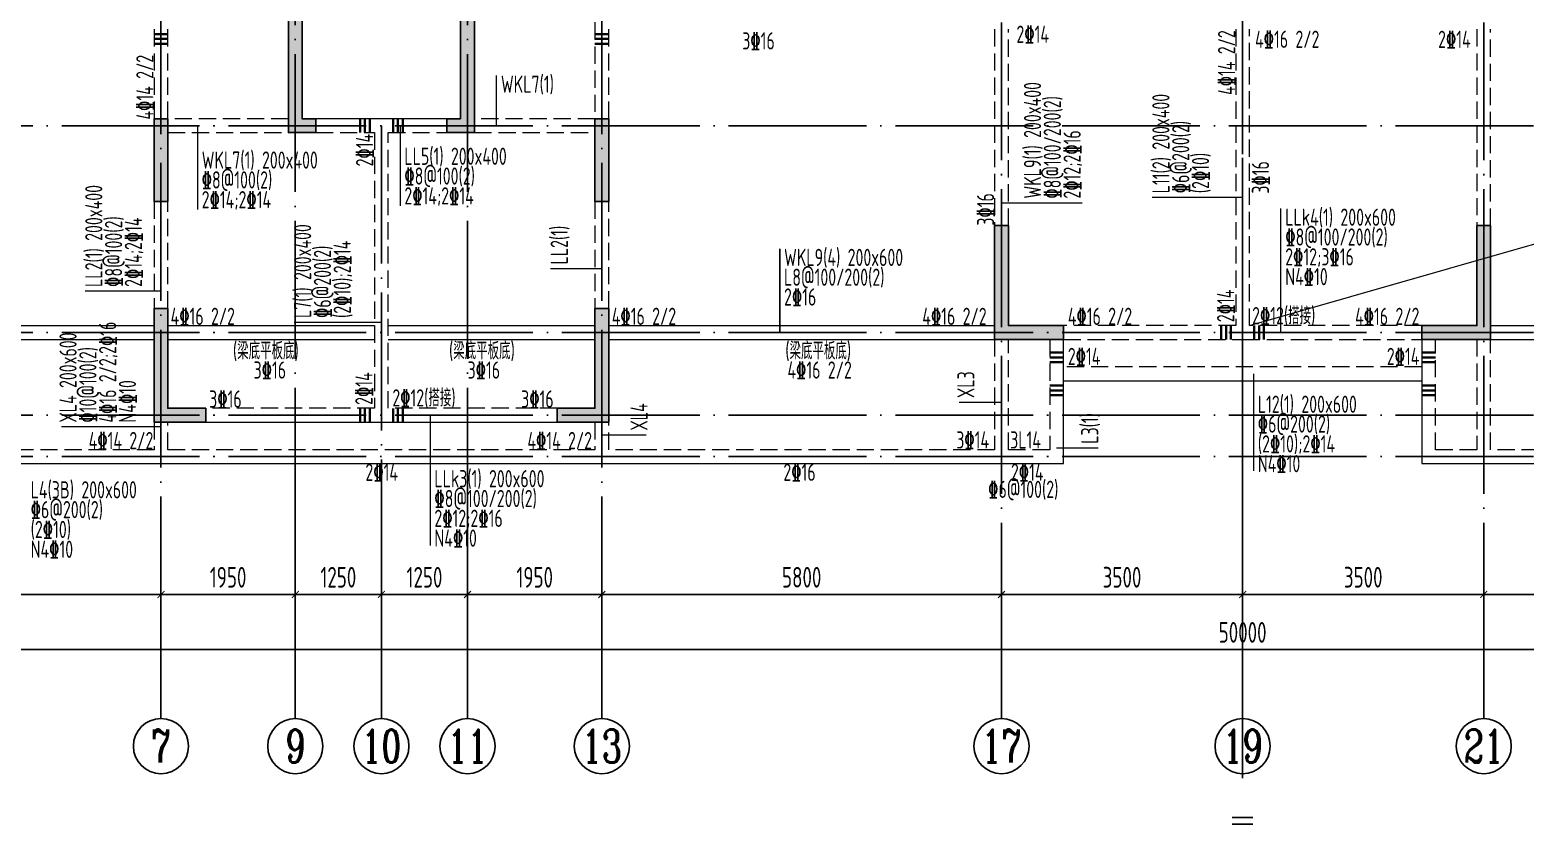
# Model space of a CAD drawing. Extents: x -461650 to 361314, y 245336 to 769729.
# Drawn here: x 111871 to 133574, y 356741 to 368466 of the extents above; entities that cross this region are included whole.
import ezdxf
from ezdxf.enums import TextEntityAlignment as Align

# ---------------------------------------------------------------- set-up
doc = ezdxf.new("R2010")
doc.units = 0
doc.header["$LTSCALE"] = 1000
for name, pattern in [('CENTER', [8, 5, -1, 1, -1]), ('DASH', [0.35, 0.25, -0.1]), ('DOTE', [2.42, 2, -0.2, 0.02, -0.2])]:
    doc.linetypes.add(name, pattern=pattern)
doc.layers.get('0').update_dxf_attribs({"linetype": 'CONTINUOUS'})
doc.layers.get('DEFPOINTS').update_dxf_attribs({"linetype": 'CONTINUOUS'})
for name, color, linetype in [('A-AXIS', 1, 'CONTINUOUS'), ('A-DOTE', 10, 'DOTE'), ('AXIS_NUM', 7, 'CONTINUOUS'), ('S-L主梁线', 4, 'DASH'), ('S-L梁编号', 6, 'CONTINUOUS'), ('S-L梁配筋', 7, 'CONTINUOUS'), ('S-Q墙填充', 252, 'CONTINUOUS'), ('S-Q墙实线', 6, 'CONTINUOUS'), ('S-Y一般标注', 3, 'CONTINUOUS'), ('THIN', 7, 'CONTINUOUS')]:
    doc.layers.add(name, color=color, linetype=linetype)
doc.layers.add('梁附加箍筋', color=1, linetype='CONTINUOUS', lineweight=35)
doc.styles.add('TSSD_Axis', font='complex.shx', dxfattribs={"width": 0.7, "bigfont": 'hztxt.shx'})
doc.styles.add('TSSD_DIMENSION', font='Tssdeng.shx', dxfattribs={"width": 0.7, "bigfont": 'tssdchn.shx'})
doc.styles.add('TSSD_REIN', font='tssdeng.shx', dxfattribs={"width": 0.7, "height": 300, "bigfont": 'tssdchn.shx'})
doc.dimstyles.new('TSSD_100_100', dxfattribs={"dimtxt": 300, "dimasz": 100, "dimexe": 100, "dimexo": 250, "dimgap": 100, "dimtad": 1, "dimdec": 0, "dimzin": 0, "dimdsep": 46, "dimtxsty": 'TSSD_DIMENSION', "dimblk": 'ARCHTICK', "dimcen": 0, "dimdle": 100, "dimclrt": 7, "dimadec": 0, "dimazin": 0, "dimtfac": 1, "dimtdec": 0, "dimtix": 1, "dimtmove": 2, "dimatfit": 3, "dimldrblk": 'ARCHTICK', "dimfxl": 0, "dimtolj": 1, "dimtzin": 0, "dimarcsym": 0})

# ---------------------------------------------------------------- blocks, each defined once
blk = doc.blocks.new('_ArchTick')
at = {"color": 0, "linetype": 'ByBlock', "const_width": 0.15}
blk.add_lwpolyline([(-0.5, -0.5), (0.5, 0.5)], dxfattribs=at)
blk = doc.blocks.new('*D326')
at = {"layer": 'DEFPOINTS', "color": 0}
for p in [(8100, 3600), (13900, 3600), (13900, 2600)]:
    blk.add_point(p, dxfattribs=at)
at = {"layer": 'S-Y一般标注', "color": 0, "lineweight": -2}
for p, q in [((8100, 3350), (8100, 2500)), ((13900, 3350), (13900, 2500)), ((8000, 2600), (14000, 2600))]:
    blk.add_line(p, q, dxfattribs=at)
at = {"layer": 'S-Y一般标注', "color": 0, "lineweight": -2, "xscale": 100, "yscale": 100, "zscale": 100, "rotation": 180}
blk.add_blockref('_ArchTick', (8100, 2600), dxfattribs=at)
at = {"layer": 'S-Y一般标注', "color": 0, "lineweight": -2, "xscale": 100, "yscale": 100, "zscale": 100}
blk.add_blockref('_ArchTick', (13900, 2600), dxfattribs=at)
at = {"layer": 'S-Y一般标注', "color": 7, "insert": (11000, 2850), "char_height": 300, "attachment_point": 5, "style": 'TSSD_DIMENSION'}
blk.add_mtext('\\A1;5800', dxfattribs=at)
blk = doc.blocks.new('ts_axno')
at = {"color": 0, "linetype": 'ByBlock', "lineweight": -2}
blk.add_circle((0, 0), 0.5, dxfattribs=at)
at = {"color": 0, "linetype": 'ByBlock', "lineweight": -2, "style": 'TSSD_Axis', "width": 0.7}
blk.add_attdef('A', text='', height=0.6, dxfattribs=at).set_placement((0, 0), align=Align.MIDDLE_CENTER)
blk = doc.blocks.new('*D327')
at = {"layer": 'DEFPOINTS', "color": 0}
for p in [(17100, 3600), (18350, 3600), (18350, 2600)]:
    blk.add_point(p, dxfattribs=at)
at = {"layer": 'S-Y一般标注', "color": 0, "lineweight": -2}
for p, q in [((17100, 3350), (17100, 2500)), ((18350, 3350), (18350, 2500)), ((17000, 2600), (18450, 2600))]:
    blk.add_line(p, q, dxfattribs=at)
at = {"layer": 'S-Y一般标注', "color": 0, "lineweight": -2, "xscale": 100, "yscale": 100, "zscale": 100, "rotation": 180}
blk.add_blockref('_ArchTick', (17100, 2600), dxfattribs=at)
at = {"layer": 'S-Y一般标注', "color": 0, "lineweight": -2, "xscale": 100, "yscale": 100, "zscale": 100}
blk.add_blockref('_ArchTick', (18350, 2600), dxfattribs=at)
at = {"layer": 'S-Y一般标注', "color": 7, "insert": (17725, 2850), "char_height": 300, "attachment_point": 5, "style": 'TSSD_DIMENSION'}
blk.add_mtext('\\A1;1250', dxfattribs=at)
blk = doc.blocks.new('*D328')
at = {"layer": 'DEFPOINTS', "color": 0}
for p in [(20300, 3600), (26100, 3600), (26100, 2600)]:
    blk.add_point(p, dxfattribs=at)
at = {"layer": 'S-Y一般标注', "color": 0, "lineweight": -2}
for p, q in [((20300, 3350), (20300, 2500)), ((26100, 3350), (26100, 2500)), ((20200, 2600), (26200, 2600))]:
    blk.add_line(p, q, dxfattribs=at)
at = {"layer": 'S-Y一般标注', "color": 0, "lineweight": -2, "xscale": 100, "yscale": 100, "zscale": 100, "rotation": 180}
blk.add_blockref('_ArchTick', (20300, 2600), dxfattribs=at)
at = {"layer": 'S-Y一般标注', "color": 0, "lineweight": -2, "xscale": 100, "yscale": 100, "zscale": 100}
blk.add_blockref('_ArchTick', (26100, 2600), dxfattribs=at)
at = {"layer": 'S-Y一般标注', "color": 7, "insert": (23200, 2850), "char_height": 300, "attachment_point": 5, "style": 'TSSD_DIMENSION'}
blk.add_mtext('\\A1;5800', dxfattribs=at)
blk = doc.blocks.new('*D329')
at = {"layer": 'DEFPOINTS', "color": 0}
for p in [(26100, 3600), (29600, 3600), (29600, 2600)]:
    blk.add_point(p, dxfattribs=at)
at = {"layer": 'S-Y一般标注', "color": 0, "lineweight": -2}
for p, q in [((26100, 3350), (26100, 2500)), ((29600, 3350), (29600, 2500)), ((26000, 2600), (29700, 2600))]:
    blk.add_line(p, q, dxfattribs=at)
at = {"layer": 'S-Y一般标注', "color": 0, "lineweight": -2, "xscale": 100, "yscale": 100, "zscale": 100, "rotation": 180}
blk.add_blockref('_ArchTick', (26100, 2600), dxfattribs=at)
at = {"layer": 'S-Y一般标注', "color": 0, "lineweight": -2, "xscale": 100, "yscale": 100, "zscale": 100}
blk.add_blockref('_ArchTick', (29600, 2600), dxfattribs=at)
at = {"layer": 'S-Y一般标注', "color": 7, "insert": (27850, 2850), "char_height": 300, "attachment_point": 5, "style": 'TSSD_DIMENSION'}
blk.add_mtext('\\A1;3500', dxfattribs=at)
blk = doc.blocks.new('*D330')
at = {"layer": 'DEFPOINTS', "color": 0}
for p in [(33100, 3600), (38900, 3600), (38900, 2600)]:
    blk.add_point(p, dxfattribs=at)
at = {"layer": 'S-Y一般标注', "color": 0, "lineweight": -2}
for p, q in [((33100, 3350), (33100, 2500)), ((38900, 3350), (38900, 2500)), ((33000, 2600), (39000, 2600))]:
    blk.add_line(p, q, dxfattribs=at)
at = {"layer": 'S-Y一般标注', "color": 0, "lineweight": -2, "xscale": 100, "yscale": 100, "zscale": 100, "rotation": 180}
blk.add_blockref('_ArchTick', (33100, 2600), dxfattribs=at)
at = {"layer": 'S-Y一般标注', "color": 0, "lineweight": -2, "xscale": 100, "yscale": 100, "zscale": 100}
blk.add_blockref('_ArchTick', (38900, 2600), dxfattribs=at)
at = {"layer": 'S-Y一般标注', "color": 7, "insert": (36000, 2850), "char_height": 300, "attachment_point": 5, "style": 'TSSD_DIMENSION'}
blk.add_mtext('\\A1;5800', dxfattribs=at)
blk = doc.blocks.new('*D334')
at = {"layer": 'DEFPOINTS', "color": 0}
for p in [(4600, 3600), (54600, 3600), (54600, 1800)]:
    blk.add_point(p, dxfattribs=at)
at = {"layer": 'S-Y一般标注', "color": 0, "lineweight": -2}
for p, q in [((4600, 3350), (4600, 1700)), ((54600, 3350), (54600, 1700)), ((4500, 1800), (54700, 1800))]:
    blk.add_line(p, q, dxfattribs=at)
at = {"layer": 'S-Y一般标注', "color": 0, "lineweight": -2, "xscale": 100, "yscale": 100, "zscale": 100, "rotation": 180}
blk.add_blockref('_ArchTick', (4600, 1800), dxfattribs=at)
at = {"layer": 'S-Y一般标注', "color": 0, "lineweight": -2, "xscale": 100, "yscale": 100, "zscale": 100}
blk.add_blockref('_ArchTick', (54600, 1800), dxfattribs=at)
at = {"layer": 'S-Y一般标注', "color": 7, "insert": (29600, 2050), "char_height": 300, "attachment_point": 5, "style": 'TSSD_DIMENSION'}
blk.add_mtext('\\A1;50000', dxfattribs=at)
blk = doc.blocks.new('*D335')
at = {"layer": 'DEFPOINTS', "color": 0}
for p in [(15850, 3600), (17100, 3600), (17100, 2600)]:
    blk.add_point(p, dxfattribs=at)
at = {"layer": 'S-Y一般标注', "color": 0, "lineweight": -2}
for p, q in [((15850, 3350), (15850, 2500)), ((17100, 3350), (17100, 2500)), ((15750, 2600), (17200, 2600))]:
    blk.add_line(p, q, dxfattribs=at)
at = {"layer": 'S-Y一般标注', "color": 0, "lineweight": -2, "xscale": 100, "yscale": 100, "zscale": 100, "rotation": 180}
blk.add_blockref('_ArchTick', (15850, 2600), dxfattribs=at)
at = {"layer": 'S-Y一般标注', "color": 0, "lineweight": -2, "xscale": 100, "yscale": 100, "zscale": 100}
blk.add_blockref('_ArchTick', (17100, 2600), dxfattribs=at)
at = {"layer": 'S-Y一般标注', "color": 7, "insert": (16475, 2850), "char_height": 300, "attachment_point": 5, "style": 'TSSD_DIMENSION'}
blk.add_mtext('\\A1;1250', dxfattribs=at)
blk = doc.blocks.new('*D337')
at = {"layer": 'DEFPOINTS', "color": 0}
for p in [(29600, 3600), (33100, 3600), (33100, 2600)]:
    blk.add_point(p, dxfattribs=at)
at = {"layer": 'S-Y一般标注', "color": 0, "lineweight": -2}
for p, q in [((29600, 3350), (29600, 2500)), ((33100, 3350), (33100, 2500)), ((29500, 2600), (33200, 2600))]:
    blk.add_line(p, q, dxfattribs=at)
at = {"layer": 'S-Y一般标注', "color": 0, "lineweight": -2, "xscale": 100, "yscale": 100, "zscale": 100, "rotation": 180}
blk.add_blockref('_ArchTick', (29600, 2600), dxfattribs=at)
at = {"layer": 'S-Y一般标注', "color": 0, "lineweight": -2, "xscale": 100, "yscale": 100, "zscale": 100}
blk.add_blockref('_ArchTick', (33100, 2600), dxfattribs=at)
at = {"layer": 'S-Y一般标注', "color": 7, "insert": (31350, 2850), "char_height": 300, "attachment_point": 5, "style": 'TSSD_DIMENSION'}
blk.add_mtext('\\A1;3500', dxfattribs=at)
blk = doc.blocks.new('*D353')
at = {"layer": 'DEFPOINTS', "color": 0}
for p in [(13900, 3600), (15850, 3600), (15850, 2600)]:
    blk.add_point(p, dxfattribs=at)
at = {"layer": 'S-Y一般标注', "color": 0, "lineweight": -2}
for p, q in [((13900, 3350), (13900, 2500)), ((15850, 3350), (15850, 2500)), ((13800, 2600), (15950, 2600))]:
    blk.add_line(p, q, dxfattribs=at)
at = {"layer": 'S-Y一般标注', "color": 0, "lineweight": -2, "xscale": 100, "yscale": 100, "zscale": 100, "rotation": 180}
blk.add_blockref('_ArchTick', (13900, 2600), dxfattribs=at)
at = {"layer": 'S-Y一般标注', "color": 0, "lineweight": -2, "xscale": 100, "yscale": 100, "zscale": 100}
blk.add_blockref('_ArchTick', (15850, 2600), dxfattribs=at)
at = {"layer": 'S-Y一般标注', "color": 7, "insert": (14875, 2850), "char_height": 300, "attachment_point": 5, "style": 'TSSD_DIMENSION'}
blk.add_mtext('\\A1;1950', dxfattribs=at)
blk = doc.blocks.new('*D354')
at = {"layer": 'DEFPOINTS', "color": 0}
for p in [(18350, 3600), (20300, 3600), (20300, 2600)]:
    blk.add_point(p, dxfattribs=at)
at = {"layer": 'S-Y一般标注', "color": 0, "lineweight": -2}
for p, q in [((18350, 3350), (18350, 2500)), ((20300, 3350), (20300, 2500)), ((18250, 2600), (20400, 2600))]:
    blk.add_line(p, q, dxfattribs=at)
at = {"layer": 'S-Y一般标注', "color": 0, "lineweight": -2, "xscale": 100, "yscale": 100, "zscale": 100, "rotation": 180}
blk.add_blockref('_ArchTick', (18350, 2600), dxfattribs=at)
at = {"layer": 'S-Y一般标注', "color": 0, "lineweight": -2, "xscale": 100, "yscale": 100, "zscale": 100}
blk.add_blockref('_ArchTick', (20300, 2600), dxfattribs=at)
at = {"layer": 'S-Y一般标注', "color": 7, "insert": (19325, 2850), "char_height": 300, "attachment_point": 5, "style": 'TSSD_DIMENSION'}
blk.add_mtext('\\A1;1950', dxfattribs=at)
blk = doc.blocks.new('20210808.03393248')
at = {"layer": 'S-Q墙填充'}
h = blk.add_hatch(color=252, dxfattribs=at)
h.dxf.hatch_style = 1
h.paths.add_polyline_path([(85410, -97620), (84760, -97620), (84760, -97820), (85210, -97820), (85210, -99920), (85610, -99920), (85610, -99720), (85410, -99720)])
h = blk.add_hatch(color=252, dxfattribs=at)
h.dxf.hatch_style = 1
h.paths.add_polyline_path([(87710, -99720), (87510, -99720), (87510, -99920), (87910, -99920), (87910, -97820), (88360, -97820), (88360, -97620), (87710, -97620)])
h = blk.add_hatch(color=252, dxfattribs=at)
h.dxf.hatch_style = 1
h.paths.add_polyline_path([(83460, -100920), (83460, -99720), (83260, -99720), (83260, -100920)])
h = blk.add_hatch(color=252, dxfattribs=at)
h.dxf.hatch_style = 1
h.paths.add_polyline_path([(89860, -100920), (89860, -99720), (89660, -99720), (89660, -100920)])
h = blk.add_hatch(color=252, dxfattribs=at)
h.dxf.hatch_style = 1
h.paths.add_polyline_path([(95460, -102920), (96360, -102920), (96460, -102920), (96460, -102720), (96360, -102720), (95660, -102720), (95660, -101270), (95460, -101270)])
h = blk.add_hatch(color=252, dxfattribs=at)
h.dxf.hatch_style = 1
h.paths.add_polyline_path([(101760, -102720), (101660, -102720), (101660, -102920), (101760, -102920), (102660, -102920), (102660, -101270), (102460, -101270), (102460, -102720)])
h = blk.add_hatch(color=252, dxfattribs=at)
h.dxf.hatch_style = 1
h.paths.add_polyline_path([(83260, -104120), (84010, -104120), (84010, -103920), (83460, -103920), (83460, -102470), (83260, -102470)])
h = blk.add_hatch(color=252, dxfattribs=at)
h.dxf.hatch_style = 1
h.paths.add_polyline_path([(89860, -104120), (89110, -104120), (89110, -103920), (89660, -103920), (89660, -102820), (89660, -102470), (89860, -102470), (89860, -102820)])
at = {"layer": 'S-L主梁线', "linetype": 'DASH', "lineweight": 18}
for p, q in [((83260, -98420), (83260, -99720)), ((83460, -99720), (83460, -98320)), ((89660, -98320), (89660, -99720)), ((89860, -99720), (89860, -98420)), ((95460, -98420), (95460, -101270)), ((95660, -101270), (95660, -98420)), ((98960, -98420), (98960, -102720)), ((99160, -102720), (99160, -98420)), ((102460, -98420), (102460, -101270)), ((102660, -101270), (102660, -98420)), ((85210, -99720), (83460, -99720)), ((89660, -99720), (87910, -99720)), ((83460, -99920), (85210, -99920)), ((85610, -99920), (86460, -99920)), ((86460, -99920), (86460, -103920)), ((86660, -103920), (86660, -99920)), ((86660, -99920), (87510, -99920)), ((87910, -99920), (89660, -99920)), ((83260, -100920), (83260, -102470)), ((83460, -102470), (83460, -100920)), ((89660, -100920), (89660, -102470)), ((89860, -102470), (89860, -100920)), ((98960, -102720), (96460, -102720)), ((101660, -102720), (99160, -102720)), ((95460, -102920), (95460, -104520)), ((95660, -104520), (95660, -102920)), ((96260, -102920), (96260, -104520)), ((96460, -102920), (99060, -102920)), ((99060, -102920), (101660, -102920)), ((101860, -104520), (101860, -102920)), ((102460, -102920), (102460, -104520)), ((102660, -104520), (102660, -102920)), ((101660, -103320), (96460, -103320)), ((86460, -103920), (84010, -103920)), ((89110, -103920), (86660, -103920)), ((83260, -104120), (83260, -104520)), ((83460, -104520), (83460, -104120)), ((89660, -104120), (89660, -104520)), ((89860, -104520), (89860, -104120)), ((83260, -104520), (77660, -104520)), ((89660, -104520), (83460, -104520)), ((95460, -104520), (89860, -104520)), ((96260, -104520), (95660, -104520)), ((102460, -104520), (101860, -104520)), ((108260, -104520), (102660, -104520))]:
    blk.add_line(p, q, dxfattribs=at)
at = {"layer": 'S-L主梁线', "linetype": 'ByBlock', "lineweight": 18}
for p, q in [((86560, -99720), (85610, -99720)), ((87510, -99720), (86560, -99720)), ((77660, -102720), (83260, -102720)), ((83460, -102720), (86460, -102720)), ((86660, -102720), (89660, -102720)), ((89860, -102720), (95460, -102720)), ((102660, -102720), (108260, -102720)), ((77660, -102920), (83260, -102920)), ((83460, -102920), (86460, -102920)), ((86660, -102920), (89660, -102920)), ((89860, -102920), (95460, -102920)), ((96460, -104720), (96460, -102920)), ((101660, -102920), (101660, -104720)), ((102660, -102920), (108260, -102920)), ((96460, -103520), (101660, -103520)), ((84010, -104120), (86560, -104120)), ((86560, -104120), (89110, -104120)), ((77560, -104720), (95560, -104720)), ((95560, -104720), (96460, -104720)), ((101660, -104720), (102560, -104720)), ((102560, -104720), (120560, -104720))]:
    blk.add_line(p, q, dxfattribs=at)
at = {"layer": 'S-Q墙实线'}
for points in [[(85410, -97620), (84760, -97620), (84760, -97820), (85210, -97820), (85210, -99920), (85610, -99920), (85610, -99720), (85410, -99720)], [(87710, -99720), (87510, -99720), (87510, -99920), (87910, -99920), (87910, -97820), (88360, -97820), (88360, -97620), (87710, -97620)], [(83460, -100920), (83460, -99720), (83260, -99720), (83260, -100920)], [(89860, -100920), (89860, -99720), (89660, -99720), (89660, -100920)], [(95460, -102920), (96360, -102920), (96460, -102920), (96460, -102720), (96360, -102720), (95660, -102720), (95660, -101270), (95460, -101270)], [(101760, -102720), (101660, -102720), (101660, -102920), (101760, -102920), (102660, -102920), (102660, -101270), (102460, -101270), (102460, -102720)], [(83260, -104120), (84010, -104120), (84010, -103920), (83460, -103920), (83460, -102470), (83260, -102470)], [(89860, -104120), (89110, -104120), (89110, -103920), (89660, -103920), (89660, -102820), (89660, -102470), (89860, -102470), (89860, -102820)]]:
    blk.add_lwpolyline(points, close=True, dxfattribs=at)
blk = doc.blocks.new('20210726.16395156')
at = {"layer": 'A-AXIS'}
for p, q in [((13900, 3600), (13900, 800)), ((15850, 3600), (15850, 800)), ((17100, 3600), (17100, 800)), ((18350, 3600), (18350, 800)), ((20300, 3600), (20300, 800)), ((26100, 3600), (26100, 800)), ((29600, 3600), (29600, 800)), ((33100, 3600), (33100, 800))]:
    blk.add_line(p, q, dxfattribs=at)
at = {"layer": 'A-DOTE'}
for p, q in [((29600, 18249.9), (29600, 3600)), ((13900.2, 13700), (13900, 3600)), ((20299.8, 13700), (20300, 3600)), ((15850, 3600), (15850, 11500)), ((18350, 3600), (18350, 11500)), ((26100, 10900), (26100, 3600)), ((33100, 10900), (33100, 3600)), ((55600, 9400), (3600, 9400)), ((17100, 9400), (17100, 3600)), ((55600, 6400), (3600, 6400)), ((55600, 5200), (3600, 5200)), ((55600, 4600), (3600, 4600))]:
    blk.add_line(p, q, dxfattribs=at)
at = {"layer": 'A-AXIS'}
ref = blk.add_blockref('ts_axno', (13900, 400), dxfattribs=dict(at, xscale=-800, yscale=800, zscale=800, rotation=180))
ref.add_attrib('5', '7', dxfattribs={"layer": 'AXIS_NUM', "height": 480, "style": 'TSSD_Axis', "width": 0.7}).set_placement((13900, 400), align=Align.MIDDLE_CENTER)
ref = blk.add_blockref('ts_axno', (15850, 400), dxfattribs=dict(at, xscale=-800, yscale=800, zscale=800, rotation=180))
ref.add_attrib('8', '9', dxfattribs={"layer": 'AXIS_NUM', "height": 480, "style": 'TSSD_Axis', "width": 0.7}).set_placement((15850, 400), align=Align.MIDDLE_CENTER)
ref = blk.add_blockref('ts_axno', (17100, 400), dxfattribs=dict(at, xscale=-800, yscale=800, zscale=800, rotation=180))
ref.add_attrib('8', '10', dxfattribs={"layer": 'AXIS_NUM', "height": 480, "style": 'TSSD_Axis', "width": 0.7}).set_placement((17100, 400), align=Align.MIDDLE_CENTER)
ref = blk.add_blockref('ts_axno', (18350, 400), dxfattribs=dict(at, xscale=-800, yscale=800, zscale=800, rotation=180))
ref.add_attrib('8', '11', dxfattribs={"layer": 'AXIS_NUM', "height": 480, "style": 'TSSD_Axis', "width": 0.7}).set_placement((18350, 400), align=Align.MIDDLE_CENTER)
ref = blk.add_blockref('ts_axno', (20300, 400), dxfattribs=dict(at, xscale=-800, yscale=800, zscale=800, rotation=180))
ref.add_attrib('8', '13', dxfattribs={"layer": 'AXIS_NUM', "height": 480, "style": 'TSSD_Axis', "width": 0.7}).set_placement((20300, 400), align=Align.MIDDLE_CENTER)
ref = blk.add_blockref('ts_axno', (26100, 400), dxfattribs=dict(at, xscale=-800, yscale=800, zscale=800, rotation=180))
ref.add_attrib('10', '17', dxfattribs={"layer": 'AXIS_NUM', "height": 480, "style": 'TSSD_Axis', "width": 0.7}).set_placement((26100, 400), align=Align.MIDDLE_CENTER)
ref = blk.add_blockref('ts_axno', (29600, 400), dxfattribs=dict(at, xscale=-800, yscale=800, zscale=800, rotation=180))
ref.add_attrib('13', '19', dxfattribs={"layer": 'AXIS_NUM', "height": 480, "style": 'TSSD_Axis', "width": 0.7}).set_placement((29600, 400), align=Align.MIDDLE_CENTER)
ref = blk.add_blockref('ts_axno', (33100, 400), dxfattribs=dict(at, xscale=-800, yscale=800, zscale=800, rotation=180))
ref.add_attrib('13', '21', dxfattribs={"layer": 'AXIS_NUM', "height": 480, "style": 'TSSD_Axis', "width": 0.7}).set_placement((33100, 400), align=Align.MIDDLE_CENTER)
at = {"layer": 'S-Y一般标注'}
for base, p1, p2, picture, middle in [((54600, 1800), (4600, 3600), (54600, 3600), '*D334', (29600, 2050)), ((13900, 2600), (8100, 3600), (13900, 3600), '*D326', (11000, 2850)), ((15850, 2600), (13900, 3600), (15850, 3600), '*D353', (14875, 2850)), ((17100, 2600), (15850, 3600), (17100, 3600), '*D335', (16475, 2850)), ((18350, 2600), (17100, 3600), (18350, 3600), '*D327', (17725, 2850)), ((20300, 2600), (18350, 3600), (20300, 3600), '*D354', (19325, 2850)), ((26100, 2600), (20300, 3600), (26100, 3600), '*D328', (23200, 2850)), ((29600, 2600), (26100, 3600), (29600, 3600), '*D329', (27850, 2850)), ((33100, 2600), (29600, 3600), (33100, 3600), '*D337', (31350, 2850)), ((38900, 2600.1), (33100, 3600), (38900, 3600.1), '*D330', (36000, 2850.1))]:
    dim = blk.add_linear_dim(base=base, p1=p1, p2=p2, dimstyle='TSSD_100_100', dxfattribs=at)
    dim.commit()
    dim.dimension.update_dxf_attribs({"geometry": picture, "text_midpoint": middle})

msp = doc.modelspace()

# ---------------------------------------------------------------- linework, layer by layer
at = {"layer": 'S-L梁编号', "lineweight": 18}
for p, q in [((118645.37, 367075.58), (118645.37, 367803.01)), ((114302.03, 367075.58), (114302.03, 365858.3)), ((117243.62, 367075.58), (117243.62, 365913.93)), ((125973.53, 365955.32), (127143.02, 365955.32)), ((129473.53, 366033.48), (128162.64, 366033.48)), ((130029.66, 364075.58), (130029.66, 365873.77)), ((120173.53, 365000.16), (119429.79, 365000.16)), ((113773.56, 364674.51), (112673.65, 364674.51)), ((116973.56, 364223.39), (115704.79, 364223.39)), ((129631.24, 363475.58), (129631.24, 362067.04)), ((117679.75, 362875.57), (117679.75, 360987.01)), ((125973.53, 363061.87), (125360.35, 363061.87)), ((113773.56, 362705.78), (112328.82, 362705.78)), ((120173.53, 362589.62), (120818.59, 362589.62)), ((127379.01, 362399.5), (126773.55, 362399.5))]:
    msp.add_line(p, q, dxfattribs=at)
at = {"layer": 'S-L梁编号', "color": 6}
msp.add_line((122754.61, 364075.37), (122754.61, 365290.78), dxfattribs=at)
at = {"layer": 'S-L梁编号', "lineweight": 18}
msp.add_lwpolyline([(129573.53, 364175.58), (154373.55, 371275.58)], dxfattribs=at)
at = {"layer": 'THIN', "linetype": 'CENTER'}
msp.add_line((129473.55, 380608.36), (129473.55, 356741.43), dxfattribs=at)
at = {"layer": 'THIN'}
for p, q in [((129623.55, 357041.43), (129323.55, 357041.43)), ((129623.55, 356941.43), (129323.55, 356941.43))]:
    msp.add_line(p, q, dxfattribs=at)
at = {"layer": '梁附加箍筋', "lineweight": 35}
for p, q in [((113873.55, 368405.58), (113673.55, 368405.58)), ((113873.55, 368335.58), (113673.55, 368335.58)), ((120273.54, 368405.58), (120073.54, 368405.58)), ((120273.54, 368335.58), (120073.54, 368335.58)), ((113873.55, 368265.58), (113673.55, 368265.58)), ((120273.54, 368265.58), (120073.54, 368265.58)), ((116663.56, 366975.58), (116663.56, 367175.58)), ((116733.56, 366975.58), (116733.56, 367175.58)), ((116803.56, 366975.58), (116803.56, 367175.58)), ((117143.56, 366975.58), (117143.56, 367175.58)), ((117213.56, 366975.58), (117213.56, 367175.58)), ((117283.56, 366975.58), (117283.56, 367175.58)), ((129163.53, 363975.58), (129163.53, 364175.58)), ((129233.53, 363975.58), (129233.53, 364175.58)), ((129303.53, 363975.58), (129303.53, 364175.58)), ((129643.53, 363975.58), (129643.53, 364175.58)), ((129713.53, 363975.58), (129713.53, 364175.58)), ((129783.53, 363975.58), (129783.53, 364175.58)), ((126873.56, 363785.58), (126673.56, 363785.57)), ((132273.51, 363785.57), (132073.51, 363785.58)), ((126873.56, 363715.58), (126673.56, 363715.57)), ((126873.57, 363645.58), (126673.57, 363645.57)), ((132273.5, 363715.57), (132073.5, 363715.58)), ((132273.5, 363645.57), (132073.5, 363645.58)), ((126873.59, 363305.58), (126673.59, 363305.57)), ((132273.48, 363305.57), (132073.48, 363305.58)), ((126873.59, 363235.58), (126673.59, 363235.57)), ((126873.59, 363165.58), (126673.59, 363165.57)), ((132273.47, 363165.57), (132073.47, 363165.58)), ((132273.48, 363235.57), (132073.48, 363235.58)), ((116663.56, 362775.57), (116663.56, 362975.57)), ((116733.56, 362775.57), (116733.56, 362975.57)), ((116803.56, 362775.57), (116803.56, 362975.57)), ((117143.56, 362775.57), (117143.56, 362975.57)), ((117213.56, 362775.57), (117213.56, 362975.57)), ((117283.56, 362775.57), (117283.56, 362975.57))]:
    msp.add_line(p, q, dxfattribs=at)

# ---------------------------------------------------------------- block references
at = {"layer": 'A-DOTE'}
msp.add_blockref('20210726.16395156', (99873.55, 357675.53), dxfattribs=at)
at = {"layer": 'S-Q墙填充'}
msp.add_blockref('20210808.03393248', (30413.09, 466896.03), dxfattribs=at)

# ---------------------------------------------------------------- texts
at = {"layer": 'S-L梁编号', "color": 6, "style": 'TSSD_REIN', "width": 0.7}
for s, p in [('WKL7(1)', (118707.87, 367553.01)), ('LL5(1) 200x400', (117306.12, 366508.16)), ('WKL7(1) 200x400', (114364.53, 366452.53)), ('LLk4(1) 200x600', (130092.16, 365623.77)), ('WKL9(4) 200x600', (122817.11, 365040.78)), ('L12(1) 200x600', (129693.74, 362910.31)), ('LLk3(1) 200x600', (117742.25, 361830.28)), ('L4(3B) 200x600', (111881.9, 361669.1))]:
    msp.add_text(s, height=250, dxfattribs=at).set_placement(p)
for s, p in [('WKL9(1) 200x400', (126548.79, 366017.82)), ('L11(2) 200x400', (128412.64, 366095.98)), ('LL2(1) 200x400', (112923.65, 364737.01)), ('L7(1) 200x400', (115954.79, 364285.89)), ('LL2(1)', (119679.79, 365062.66)), ('XL4 200x600', (112549.98, 362768.28)), ('XL3', (125581.5, 363124.37)), ('XL4', (120837.82, 362652.12)), ('L3(1)', (127379.01, 362462))]:
    msp.add_text(s, height=250, rotation=90, dxfattribs=at).set_placement(p)
at = {"layer": 'S-L梁配筋', "color": 7, "style": 'TSSD_REIN', "width": 0.7}
msp.add_text('2%%13214', height=250, dxfattribs=at).set_placement((126426.8, 368203.26), align=Align.BOTTOM_CENTER)
for s, p in [('3%%13216', (122211.03, 368181.98)), ('2%%13214', (132310.48, 368203.85)), ('%%1328@100(2)', (114364.53, 366165.03)), ('%%1328@100(2)', (117306.12, 366220.66)), ('2%%13214;2%%13214', (114364.53, 365877.53)), ('2%%13214;2%%13214', (117306.12, 365933.16)), ('%%1328@100/200(2)', (130092.16, 365336.27)), ('2%%13212;3%%13216', (130092.16, 365048.77)), ('L8@100/200(2)', (122817.11, 364753.28)), ('N4%%13210', (130092.16, 364761.27)), ('2%%13216', (122817.11, 364465.78)), ('4%%13216 2/2', (113913.67, 364185.47)), ('4%%13216 2/2', (120317.28, 364185.47)), ('4%%13216 2/2', (124823.88, 364185.47)), ('4%%13216 2/2', (126936.51, 364185.47)), ('2%%13212(搭接)', (129610.9, 364195.54)), ('(梁底平板底)', (114817.95, 363685.16)), ('(梁底平板底)', (117954.49, 363685.16)), ('(梁底平板底)', (122835.44, 363685.16)), ('2%%13214', (126936.51, 363604.05)), ('3%%13216', (115118.14, 363406.59)), ('3%%13216', (118224.61, 363406.59)), ('4%%13216 2/2', (122866.82, 363406.59)), ('3%%13216', (114473.55, 362985.46)), ('2%%13212(搭接)', (117131.77, 363002.65)), ('%%1326@200(2)', (129693.74, 362622.81)), ('3%%13214', (125317.6, 362392.61)), ('3L14', (126099.96, 362392.61)), ('(2%%13210);2%%13214', (129693.74, 362335.31)), ('N4%%13210', (129693.74, 362047.81)), ('2%%13214', (116741.33, 361923.73)), ('2%%13216', (122807.56, 361923.73)), ('2%%13214', (126111, 361923.73)), ('%%1328@100/200(2)', (117742.25, 361542.78)), ('%%1326@100(2)', (125779.77, 361675.51)), ('%%1326@200(2)', (111881.9, 361381.6)), ('(2%%13210)', (111881.9, 361094.1)), ('2%%13212;2%%13216', (117742.25, 361255.28)), ('N4%%13210', (117742.25, 360967.78)), ('N4%%13210', (111881.9, 360806.6))]:
    msp.add_text(s, height=250, dxfattribs=at).set_placement(p)
for s, rotation, p in [('4%%13214 2/2', 90, (129365.89, 368460.98)), ('2%%13214', 90, (116853.79, 366958.38)), ('4%%13216 2/2', 360, (132039.7, 364185.47)), ('2%%13214', 360, (132039.7, 363604.05)), ('3%%13216', 360, (119473.54, 362985.46))]:
    msp.add_text(s, height=250, rotation=rotation, dxfattribs=at).set_placement(p, align=Align.RIGHT)
msp.add_text('4%%13216 2/2', height=250, dxfattribs=at).set_placement((130121.13, 368205.04), align=Align.CENTER)
for s, p in [('4%%13214 2/2', (113665.27, 367165.32)), ('%%1328@100/200(2)', (126836.29, 366017.82)), ('2%%13212;2%%13216', (127123.79, 366017.82)), ('%%1326@200(2)', (128700.14, 366095.98)), ('(2%%13210)', (128987.64, 366095.98)), ('3%%13216', (125866.87, 365625.24)), ('%%1328@100(2)', (113211.15, 364737.01)), ('2%%13214;2%%13214', (113498.65, 364737.01)), ('%%1326@200(2)', (116242.29, 364285.89)), ('(2%%13210);2%%13214', (116529.79, 364285.89)), ('2%%13214', (129352.38, 364225.58)), ('4%%13216 2/2;2%%13216', (113124.98, 362768.28)), ('%%13210@100(2)', (112837.48, 362768.28)), ('N4%%13210', (113412.48, 362768.28)), ('2%%13214', (116844.66, 363025.57))]:
    msp.add_text(s, height=250, rotation=90, dxfattribs=at).set_placement(p)
msp.add_text('3%%13216', height=250, rotation=90, dxfattribs=at).set_placement((129857.79, 366325.58), align=Align.CENTER)
for p in [(113663.24, 362383.2), (120030.69, 362383.2)]:
    msp.add_text('4%%13214 2/2', height=250, dxfattribs=at).set_placement(p, align=Align.RIGHT)

doc.saveas('drawing.dxf')
